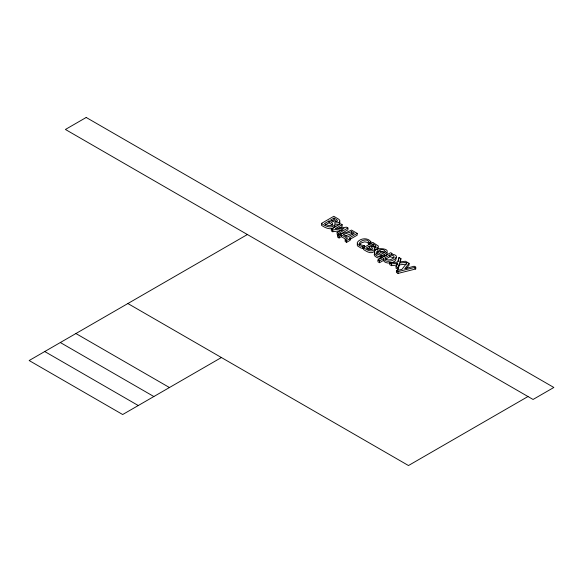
<?xml version="1.0" encoding="UTF-8"?>
<svg xmlns="http://www.w3.org/2000/svg" width="583" height="583" viewBox="0 0 583 583"><rect width="100%" height="100%" fill="white"/><g stroke="black" fill="none" stroke-linecap="round" stroke-linejoin="round"><path stroke-width="0.87" d="M400.332 262.073L400.944 258.626L399.027 257.518L397.548 262.059L389.728 262.853L389.728 264.653L391.499 265.673L396.484 265.083M398.291 261.585L399.027 257.518M389.728 262.853L391.499 263.873L397.315 263.188L396.061 266.504L396.061 268.304L397.978 269.412L397.978 267.612L399.479 263.05L407.24 262.263L405.469 261.235L399.712 261.92L400.944 258.626M397.978 269.412L399.479 264.85L399.479 263.05M359.449 244.787L361.292 242.9L364.623 241.828L367.487 242.419L369.134 244.656L370.883 243.643L370.883 241.843C367.909 237.317 360.309 238.09 357.408 242.28A5.072 2.93 0 0 0 357.714 244.262L360.046 245.88L362.641 246.609L364.39 245.596L364.39 247.396L364.295 245.545C350.777 244.313 370.496 234.351 369.046 244.605M374.658 253.007C372.588 256.265 377.733 258.05 380.203 258.495L381.901 257.518C383.417 254.122 371.816 255.157 377.864 250.836L384.284 254.538C393.401 248.781 378.724 247.352 375.007 249.823M357.86 243.381L357.408 244.08A5.072 2.93 0 0 0 357.714 246.062L360.935 247.986L362.641 248.409L363.807 247.731M376.319 254.05L377.864 252.636L377.864 250.836M409.062 263.312L404.726 268.734L414.112 266.227L415.737 267.167L415.737 268.967L398.065 273.412L396.404 272.45L396.404 270.65L401.927 269.375L407.379 262.335L409.062 263.312L409.062 265.112L406.351 268.501M247.389 234.534L29.15 360.534L122.678 414.528L221.409 357.532M321.444 223.427L333.797 216.293L338.963 219.376L339.984 220.913C340.049 224.105 333.498 221.861 334.926 223.777L334.985 224.579C331.72 229.228 324.986 226.073 321.444 223.427L321.444 225.227C324.986 227.873 331.72 231.028 334.985 226.379L334.926 225.577M329.052 220.928L324.491 223.566C326.772 225.191 330.503 226.918 332.791 224.346L332.164 222.793L329.052 220.928L329.052 222.728L325.248 224.929M334.037 218.049L330.423 220.141L334.584 222.072L337.491 221.023L336.916 219.769L334.037 218.049L334.037 219.849L331.865 221.103M342.279 230.504L332.74 231.75L331.333 230.934L331.333 229.134L340.596 223.785L342.141 224.674L342.141 226.474L339.117 228.223M342.141 224.674L335.342 228.602L346.455 227.166L347.913 228.011L347.913 229.811L339.423 234.716M347.913 228.011L338.65 233.36L338.65 235.16L337.105 234.271L337.105 232.471L344.014 228.478L332.74 229.95L331.333 229.134M345.901 239.314L341.317 236.669L339.073 237.973L337.623 237.135L337.623 235.335L341.172 233.28L341.784 233.637L346.455 232.428L351.513 230.088L357.197 233.368L357.197 235.168L349.982 239.336M337.623 235.335L339.073 236.173L341.317 234.869L347.424 238.396L345.18 239.693L345.18 241.493L346.63 242.331L350.179 240.283L350.179 238.483L349.261 237.951L357.197 233.368M345.18 239.693L346.63 240.531L350.179 238.483M369.046 242.805L370.883 241.843M363.537 247.724L372.799 242.375L378.25 245.96A2.419 1.399 0 0 1 377.959 247.163C377.041 248.905 372.982 246.696 374.585 249.145L374.308 249.75C370.985 252.643 366.474 249.611 363.537 247.724L363.537 249.524C366.474 251.411 370.985 254.443 374.308 251.55L374.497 250.34M369.352 246.15L366.321 247.899C369.367 251.39 376.603 248.854 369.352 246.15L369.352 247.95L372.071 249.56M373.098 243.986L370.562 245.45L373.98 247.097L376.057 246.361L375.583 245.45L373.098 243.986L373.098 245.786L375.583 247.25M367.837 248.824L369.352 247.95M371.83 246.522L373.098 245.786M378.25 247.76A2.419 1.399 0 0 1 377.959 248.963C371.451 250.61 375.022 256.833 380.203 256.695L381.901 255.718M377.864 252.636L384.284 256.338C385.684 255.631 388.161 254.152 386.893 252.301M377.966 260.003L390.654 252.687L392.213 253.583L391.244 254.144C405.141 255.39 386.981 266.22 383.41 258.663L379.526 260.907L377.966 260.003L377.966 261.803L379.526 262.707L383.41 260.463L383.41 258.663M389.932 254.902L384.678 257.934C386.864 261.41 392.133 259.989 394.21 257.161L393.438 255.711L389.932 254.902L389.932 256.702L385.429 259.297M527.979 396.535L408.472 465.533L127.874 303.532M351.673 231.691L343.321 234.519L347.701 237.048L354.326 233.222L351.673 231.691L351.673 233.491L352.999 234.257M351.673 233.491L345.231 235.955M396.404 270.65L398.065 271.612L415.737 267.167M380.32 251.484L382.995 251.462L385.115 252.687M399.479 264.85L406.38 264.15M335.626 224.878L337.863 224.615L339.459 223.741L339.984 222.713L339.466 221.635M389.932 256.702L393.911 257.846M334.037 219.849L336.916 221.569M414.651 268.34L415.737 268.967M329.052 222.728L332.755 225.242M381.901 257.518L381.807 255.66M337.105 232.471L338.65 233.36M396.061 266.504L397.978 267.612M75.914 333.534L169.449 387.535M60.326 342.534L153.861 396.535M44.738 351.534L138.266 405.535M395.981 257.351C397.715 262.795 385.917 265.316 383.41 260.463M398.065 271.612L398.065 273.412M397.315 263.188L397.315 264.988M391.499 263.873L391.499 265.673M384.284 254.538L384.284 256.338M380.203 256.695L380.203 258.495M379.526 260.907L379.526 262.707M369.134 242.856L369.134 244.656M362.641 246.609L362.641 248.409M346.63 240.531L346.63 242.331M341.317 234.869L341.317 236.669M339.073 236.173L339.073 237.973M332.74 229.95L332.74 231.75M385.283 251.594L383.957 252.978L379.052 250.143C380.918 249.203 384.678 249.138 385.283 251.594M86.197 117.467L65.413 129.47L533.066 399.464L553.85 387.469L86.197 117.467"/></g></svg>
